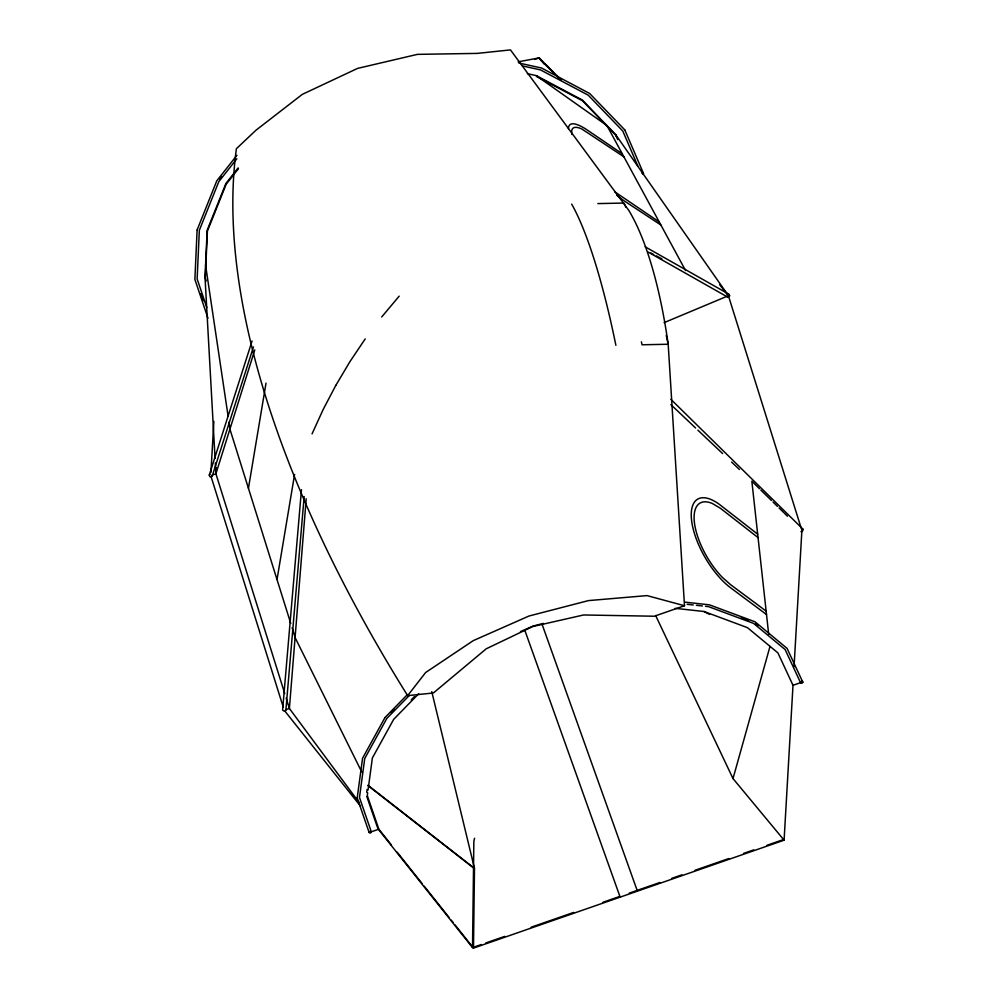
<?xml version="1.0" encoding="UTF-8"?>
<svg xmlns="http://www.w3.org/2000/svg" width="998" height="998" viewBox="0 0 998 998"><rect width="100%" height="100%" fill="white"/><g stroke="black" fill="none" stroke-linecap="round" stroke-linejoin="round"><path stroke-width="1.5" d="M481.31 944.532L472.516 947.589L473.85 841.289L474.561 838.27M675.234 608.343L704.039 611.5L747.477 627.667L777.929 652.917L792.998 685.302L784.091 840.179L473.489 948.1L474.487 868.397L431.772 691.676M284.754 693.61L215.917 473.776L216.067 467.6M197.105 230.027L194.884 279.39L207.996 318.275M215.057 458.307L205.014 277.257L207.147 230.288L225.91 183.457L238.148 167.901M205.264 278.08L207.409 231.112L226.159 184.268L238.41 168.724M210.927 472.478L213.859 421.368M794.059 666.714L801.893 530.412M306.199 498.8L289.395 708.468L359.492 803.053M304.165 496.555L285.852 710.464L284.205 711.162L282.596 710.077L301.471 489.656M357.222 797.764L362.573 758.193L384.879 717.737M366.703 792.287L367.077 789.505M367.676 792.799L367.289 795.593L378.853 829.188L391.403 844.957M368.05 790.017L372.366 757.993L393.686 719.333L418.698 693.735M800.521 682.445L801.619 683.256L802.704 681.921L787.098 648.413L755.062 621.816L709.453 604.838L684.79 602.131M248.44 488.284L266.017 383.12M277.02 579.551L294.597 474.387M252.07 341.004L209.268 475.073L209.904 476.745L212.038 476.408M784.091 840.179L733.006 778.577L770.019 646.367M254.789 349.886L215.917 473.776L212.038 475.123M212.212 476.083L253.442 346.942M197.155 229.852L216.778 180.85L236.925 155.276M312.05 433.881L323.177 409.479L335.802 385.365M209.268 475.073L210.042 474.275M335.815 385.378L349.849 361.775L365.193 338.908M399.175 296.156L381.685 316.977M641.39 341.815L642.026 344.784L668.186 344.248A261.513 78.455 88.8 0 0 628.703 210.241L510.465 49.9L477.256 53.393L417.463 54.366L357.583 68.388L302.269 94.386L255.862 130.314L236.401 148.702A1012.334 463.608 45.4 0 0 407.646 695.656L425.622 672.527L473.301 640.616L529.027 616.003L588.483 600.596L647.028 595.606L684.503 605.736L668.186 344.248L666.24 335.365M219.685 179.004L221.593 176.584M236.838 158.757L218.787 181.686L199.351 230.239L197.13 278.916L206.786 307.559M643.174 174.326L643.498 173.427L624.835 130.014M802.567 682.607L800.645 682.869M643.136 174.238L643.398 173.228L642.163 172.991M384.979 717.574L407.483 694.533M391.204 712.822L394.41 709.541M409.168 695.581L386.837 718.423L364.744 758.492L359.48 797.464L371.306 831.808L370.495 833.068L369.135 832.544L357.259 798.001M411.201 699.91L414.469 696.567M369.672 831.421L369.135 832.544M801.743 529.402C804.238 527.93 802.691 532.383 800.895 531.709M520.445 631.622L532.982 626.083L543.386 623.388M664.094 322.653L728.415 295.72M534.753 59.418L539.157 57.884L561.038 79.728M285.515 709.815L289.395 708.468L286.139 698.076M684.503 605.736L654.301 616.228L583.605 614.968L532.82 626.507L486.251 648.787L433.369 692.986L407.646 695.656M370.221 832.182L378.853 829.188M792.998 685.302L801.619 682.295M485.714 942.998L504.776 936.374M531.186 927.204L573.713 912.422M603.054 902.229L619.184 896.628M629.251 893.135L636.437 890.64M637.909 890.129L659.915 882.481M671.642 878.402L681.908 874.834M695.107 870.256L728.852 858.53M743.51 853.427L753.777 849.872M766.988 845.281L783.118 839.68M642.201 173.078L642.999 172.966M518.137 61.851L539.157 57.884L543.985 63.959M728.203 294.248L729.825 295.745L727.904 297.179M597.827 203.592L623.975 203.056L625.833 207.185M687.16 604.301L693.273 604.975M696.33 605.299L702.442 605.973M705.499 606.31L708.555 606.647L753.59 623.401L785.139 649.573L800.546 682.669M801.943 681.409L802.729 682.145M801.905 681.335L802.704 681.921M518.785 62.999L541.527 68.014L589.656 93.488L624.736 129.84M522.478 65.93L540.504 69.91L588.184 95.134L622.789 131.025L637.747 165.83M527.331 73.652L536.25 75.623L582.258 99.962L615.641 134.593L727.53 294.447M741.314 617.899L748.612 620.619M536.512 76.447L582.52 100.786L615.891 135.404L617.712 139.633M704.039 611.5L709.528 614.406M650.883 252.993L653.665 254.465M656.385 255.925L661.824 258.819M645.17 246.805L729.264 294.41M647.714 251.82L727.579 297.03M659.229 221.943L614.818 191.866M660.863 224.974L624.711 201.222A54.603 13.685 48.5 0 1 616.801 195.259M622.265 153.792L587.435 130.152A54.603 13.685 48.5 0 0 568.461 128.717M623.912 156.823L581.846 129.004A50 12.537 48.5 0 0 571.916 134.481M536.25 75.623L606.971 125.598L685.576 270.533M766.14 611.113L730.474 584.579L722.178 577.193A50 21.108 59.7 0 1 694.521 523.414A50 21.108 59.7 0 1 712.397 503.516L720.307 508.207L758.043 537.585M766.514 614.531L730.761 587.922A54.603 23.054 59.7 0 1 691.701 521.318A54.603 23.054 59.7 0 1 719.695 504.614L757.669 534.167M368.611 785.825L474.487 868.397M367.638 785.326L473.514 867.886M755.611 623.75L757.931 625.671M670.856 404.602L695.606 428.005M697.851 430.138L722.602 453.541M731.596 462.062L739.468 469.509M670.843 399.3L803.053 529.252M759.466 488.696L751.843 481.211L768.685 634.241M760.813 490.03L771.429 500.46M773.026 502.031L777.467 506.398M779.051 507.945L783.405 512.224M784.129 512.947L787.459 516.228M539.407 58.707L541.602 60.89M544.883 64.159L553.628 72.904M556.909 76.172L559.105 78.355M719.733 284.804L727.455 294.51M285.191 711.487L360.503 806.135M397.204 852.242L422.304 883.791M424.237 886.212L449.349 917.761M451.271 920.193L453.204 922.614M455.138 925.046L473.489 948.1M377.88 828.677L472.516 947.589M361.7 771.891L295.321 638.034L292.127 627.792M655.649 615.529L733.006 778.577M615.641 134.593L616.851 137.4M541.889 623.775L637.41 891.139M524.636 629.775L620.157 897.14M366.827 796.541L377.381 827.217M200.847 293.524L203.268 300.71M205.014 277.257L206.237 280.974M728.877 297.204L801.431 528.928M290.742 623.413L230.126 429.801L228.979 422.104M211.214 477.069L283.295 707.295M205.563 265.069L228.068 415.941M215.319 462.947L215.917 473.776M571.679 204.116A261.513 49.476 82.5 0 1 615.878 345.308"/></g></svg>
